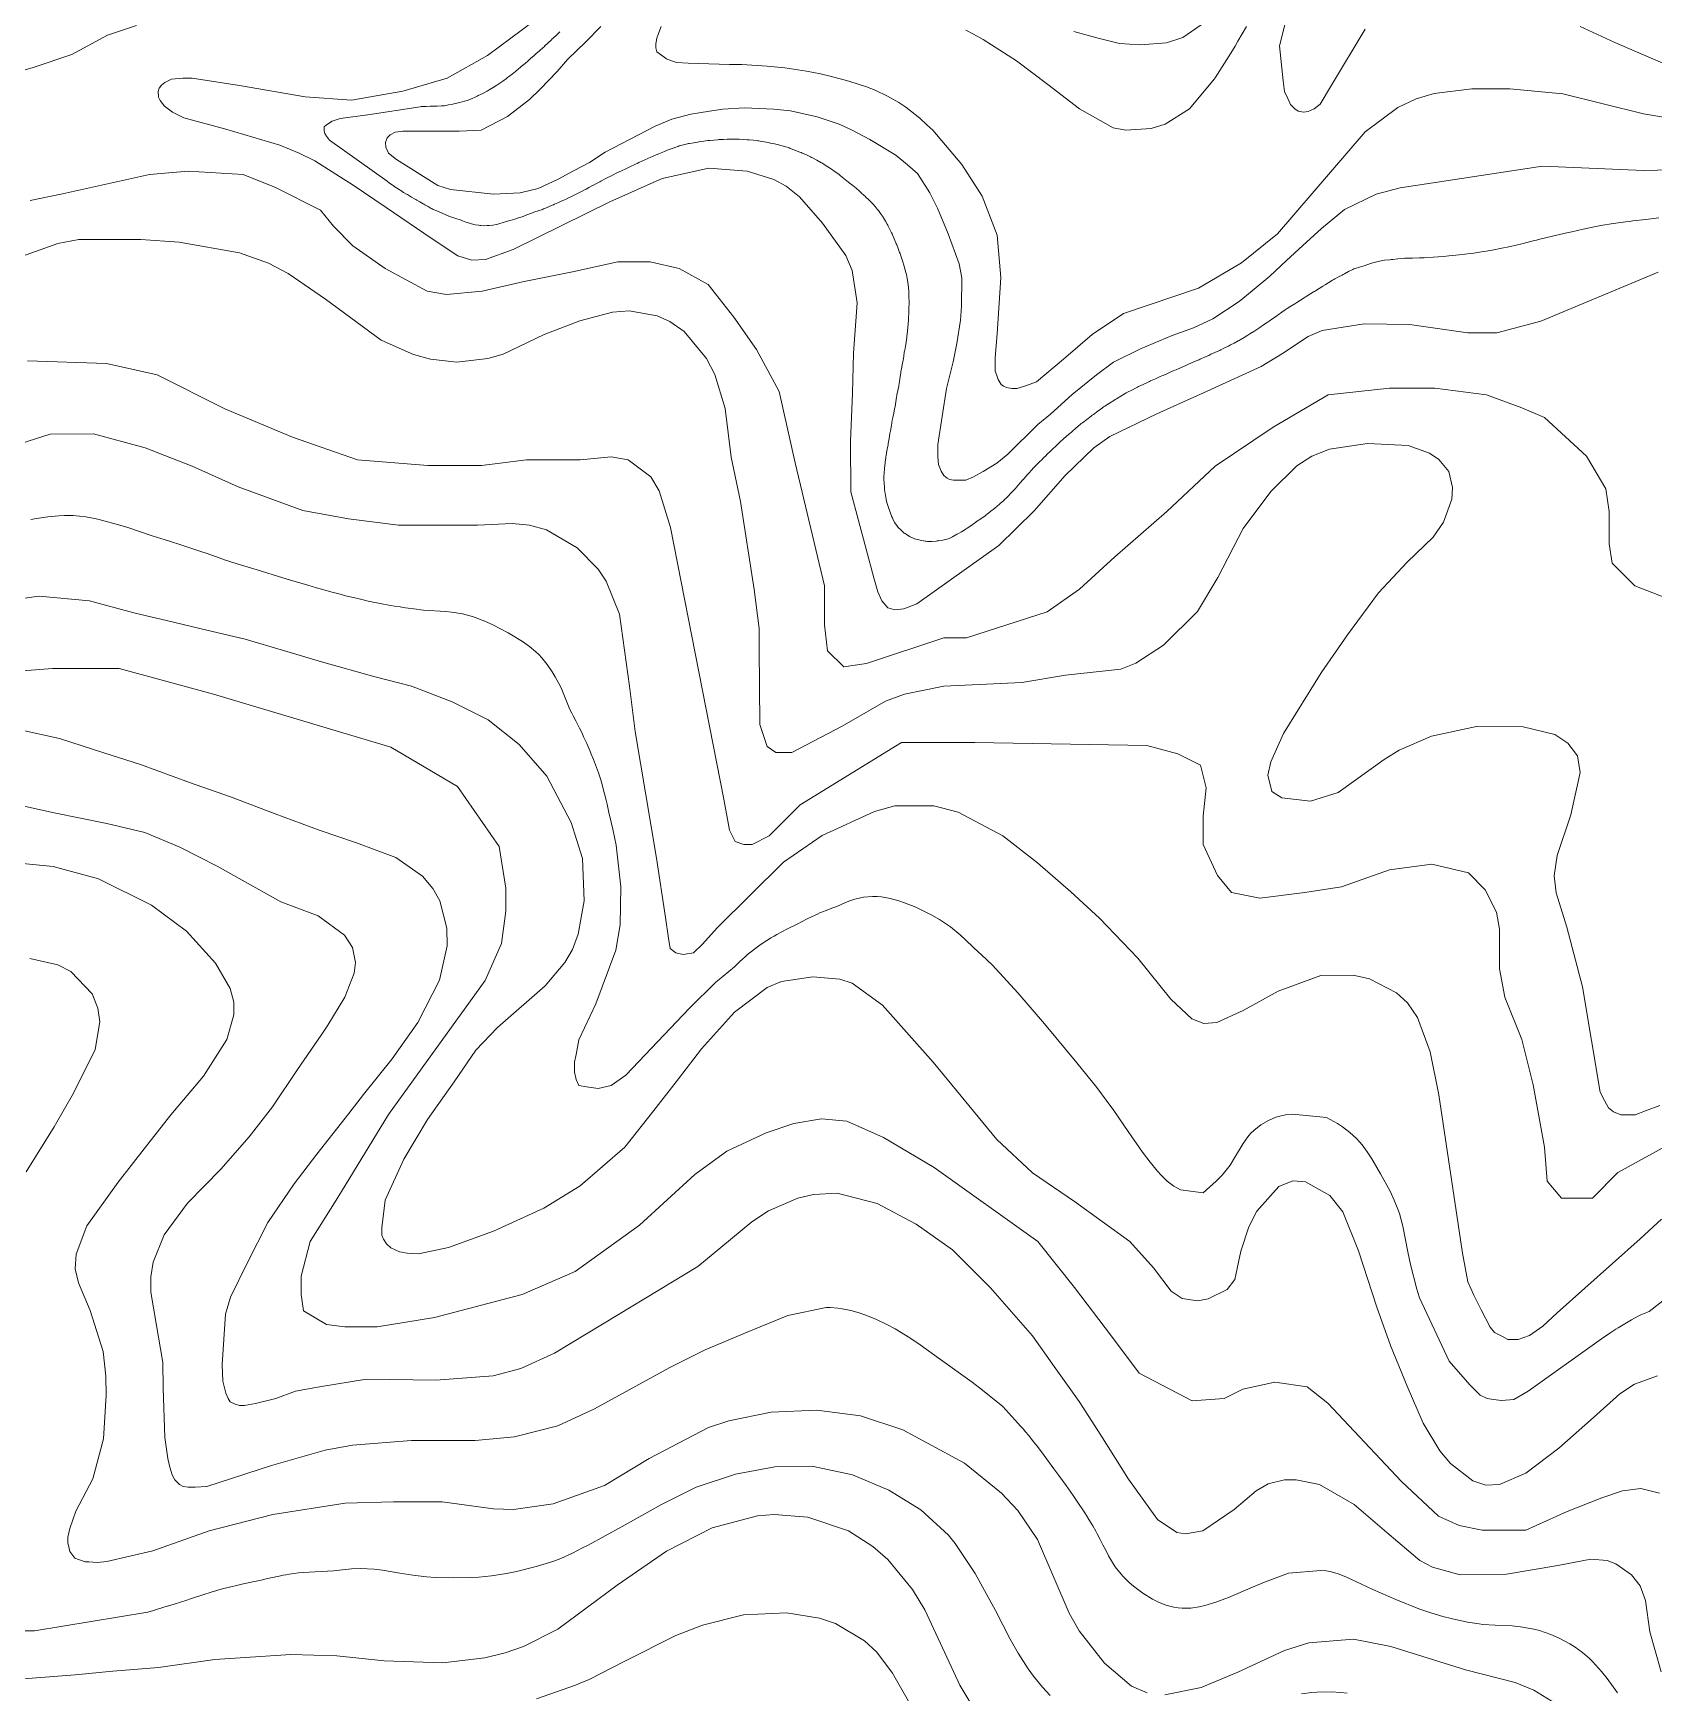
# Model space of a CAD drawing. Header units: metres. Extents: x 548946 to 557077, y 1838800 to 1845419.
# Drawn here: x 554968 to 555458, y 1839314 to 1839816 of the extents above; entities that cross this region are included whole.
import ezdxf

# ---------------------------------------------------------------- set-up
doc = ezdxf.new("R2010")
doc.units = ezdxf.units.M
doc.header["$LTSCALE"] = 28
doc.layers.add('1', color=7, linetype='Continuous', lineweight=13)
doc.layers.add('2', color=7, linetype='Continuous', lineweight=13)

msp = doc.modelspace()

# ---------------------------------------------------------------- linework, layer by layer
at = {"layer": '1'}
for points in [[(555348.28, 1839827.35), (555344.49, 1839811.98), (555345.51, 1839801.43), (555345.99, 1839798.18), (555346.97, 1839796.06), (555347.78, 1839794.27), (555349.08, 1839792.96), (555350.05, 1839792.31), (555351.68, 1839791.99), (555353.14, 1839792.15), (555354.93, 1839792.96), (555356.71, 1839794.43), (555360.16, 1839800.15), (555370.35, 1839817.1)], [(555435.35, 1839817.85), (555445.85, 1839813.03), (555460.35, 1839806.79), (555476.2, 1839802.56), (555489.14, 1839801.42), (555503.21, 1839801.69), (555515.29, 1839803.77), (555520.98, 1839805.92), (555531.02, 1839813.01), (555539.35, 1839824.04)], [(554918.89, 1839778.03), (554918.89, 1839782.93), (554921.82, 1839788.8), (554928.65, 1839793.7), (554938.42, 1839797.61), (554954.03, 1839801.53), (554967.7, 1839805.45), (554979.41, 1839809.36), (554990.15, 1839815.23), (554998.94, 1839818.17)], [(555007.47, 1839800.99), (555009.47, 1839801.99), (555012.89, 1839802.28), (555015.75, 1839802.28), (555030, 1839799.99), (555049.88, 1839796.62), (555063.95, 1839795.61), (555079.46, 1839798.31), (555092.85, 1839802.21), (555105.05, 1839809.11), (555119.13, 1839819.63)], [(555241.2, 1839691.56), (555243.74, 1839708.45), (555245.84, 1839716.52), (555246.94, 1839722.05), (555248.01, 1839729.15), (555248.27, 1839733.31), (555248.46, 1839741.87), (555247.56, 1839746.19), (555244.29, 1839755.23), (555241.01, 1839762.98), (555238.79, 1839767.58), (555235.02, 1839773.43), (555232.02, 1839776.09), (555228.43, 1839778.97), (555220.64, 1839783.67), (555215.05, 1839786.61), (555211.3, 1839788.34), (555204.64, 1839790.6), (555196.61, 1839792.42), (555191.58, 1839792.86), (555182.7, 1839793.31), (555176.19, 1839792.87), (555172.13, 1839792.28), (555166.53, 1839791.38), (555160.71, 1839789.89), (555155.68, 1839787.77), (555140.6, 1839779.84), (555135.81, 1839776.75), (555130.97, 1839774.22), (555126.4, 1839771.72), (555120.3, 1839768.92), (555114.89, 1839767.61), (555106.82, 1839767.15), (555093.85, 1839768.57), (555090, 1839769.85), (555077.54, 1839777.66), (555075.13, 1839779.6), (555074.32, 1839781.37), (555074.16, 1839782.82), (555074.64, 1839784.27), (555075.61, 1839785.08), (555077.06, 1839785.89), (555079.47, 1839786.21), (555083.97, 1839786.21), (555088.64, 1839786.21), (555096.46, 1839786.23), (555103.12, 1839786.54), (555111.06, 1839790.69), (555117.76, 1839795.84), (555120.98, 1839798.9), (555126.09, 1839804.3), (555129.25, 1839807.93), (555134.79, 1839813.24), (555139.26, 1839817.86)], [(555157.49, 1839817.9), (555156.69, 1839815.8), (555156.2, 1839814.36), (555155.88, 1839812.58), (555155.88, 1839811.46), (555156.2, 1839810.17), (555159.09, 1839808.08), (555160.38, 1839807.59), (555162.14, 1839806.95), (555165.68, 1839806.79), (555178.13, 1839806.42), (555181.89, 1839806.37), (555189.55, 1839805.92), (555194.86, 1839805.37), (555197.49, 1839805.02), (555201.42, 1839804.39), (555205.72, 1839803.54), (555208.57, 1839802.89), (555214.23, 1839801.36), (555219.57, 1839799.6), (555222.18, 1839798.58), (555225.98, 1839796.82), (555229.36, 1839794.89), (555231.53, 1839793.44), (555232.94, 1839792.42), (555235.69, 1839790.21), (555237.88, 1839788.2), (555239.6, 1839786.5), (555248.43, 1839776.18), (555254.54, 1839766.55), (555259.06, 1839754.82), (555260.16, 1839742.03), (555259.09, 1839725), (555258.5, 1839717.79), (555258.5, 1839713.75), (555259, 1839712.36), (555259.38, 1839711.22), (555260.26, 1839709.71), (555261.02, 1839709.2), (555261.9, 1839708.82), (555263.54, 1839708.44), (555265.17, 1839708.44), (555267.95, 1839709.33), (555270.97, 1839710.46), (555279.11, 1839717.29), (555287.85, 1839724.79), (555297.25, 1839731.1), (555320.01, 1839738.84), (555332.98, 1839746.4), (555343.83, 1839755.17), (555370.37, 1839786.02), (555380.23, 1839793.39), (555385.75, 1839796), (555391.23, 1839797.62), (555402.64, 1839799.02), (555414.1, 1839799.02), (555430.08, 1839797.51), (555454.53, 1839791.48), (555466.44, 1839789.47)], [(555282.27, 1839816.38), (555289.18, 1839814.43), (555296.06, 1839812.77), (555302.37, 1839812.32), (555310.28, 1839812.91), (555315.22, 1839814.59), (555320.79, 1839818.34)], [(555334.43, 1839817.86), (555333.17, 1839815.63), (555331.9, 1839813.42), (555331.03, 1839811.95), (555329.28, 1839809.03), (555325.04, 1839802.39), (555324.74, 1839801.94), (555317.21, 1839792.95)], [(555317.21, 1839792.95), (555309.84, 1839788.36), (555305.67, 1839787.01), (555297.95, 1839786.49), (555294.19, 1839787.23), (555283.94, 1839792.99), (555274.46, 1839800.36), (555264.94, 1839807.47), (555254.85, 1839813.93), (555251.97, 1839815.52), (555249.59, 1839816.73)], [(555458.92, 1839743.65), (555423.47, 1839728.78), (555410.19, 1839725.27), (555401.43, 1839725.34), (555383.74, 1839727.86), (555370.04, 1839728.06), (555357.31, 1839725.95), (555353.13, 1839724.22), (555345.4, 1839719.08), (555338.86, 1839715.08), (555321.5, 1839707.19), (555307.39, 1839700.79), (555293.19, 1839693.96), (555288.34, 1839690.51), (555279.67, 1839682.22), (555270.31, 1839671.5), (555259.64, 1839661.07), (555234.86, 1839643.39), (555230.92, 1839641.87), (555228.19, 1839641.56), (555226.06, 1839642.17), (555224.24, 1839644.3), (555223.03, 1839647.04), (555221.82, 1839651.3), (555214.85, 1839677.22), (555214.74, 1839692.44), (555215.41, 1839707.04), (555215.64, 1839719.17), (555216.81, 1839734.4), (555215.25, 1839744.16), (555213.39, 1839748.69), (555206.33, 1839758.45), (555199.31, 1839766.38), (555195.27, 1839769.63), (555191.61, 1839771.63), (555183.52, 1839774.17), (555171.89, 1839775.03), (555157.85, 1839771.91), (555141.96, 1839764.89), (555112.8, 1839750.47), (555104.41, 1839747.47), (555100.29, 1839747.27), (555096.04, 1839748.59), (555088.02, 1839753.89), (555074.36, 1839763.15), (555064.36, 1839769.88), (555052.87, 1839777.3), (555048.05, 1839779.62), (555042.24, 1839781.97), (555025.89, 1839786.86), (555013.18, 1839790.25), (555009.75, 1839791.97), (555007.33, 1839793.83), (555006.04, 1839795.55), (555005.61, 1839796.55), (555005.47, 1839798.27), (555005.75, 1839799.27), (555006.47, 1839800.13), (555007.47, 1839800.99)], [(555464.58, 1839643.92), (555451.89, 1839648.82), (555445.05, 1839655.67), (555444.08, 1839661.54), (555444.08, 1839671.33), (555443.1, 1839678.19), (555437.24, 1839687.98), (555424.55, 1839699.72), (555417.72, 1839702.66), (555406.98, 1839706.58), (555391.36, 1839708.53), (555377.7, 1839708.53), (555359.15, 1839706.58), (555342.55, 1839696.79), (555324.98, 1839685.04), (555310.34, 1839671.33), (555294.72, 1839657.63), (555283.98, 1839647.84), (555274.22, 1839640.99), (555249.82, 1839633.16), (555242.98, 1839633.16), (555219.56, 1839625.32), (555212.72, 1839624.35), (555207.84, 1839629.24), (555206.87, 1839637.07), (555206.87, 1839648.82), (555198.08, 1839686.02), (555193.2, 1839707.55), (555186.36, 1839720.28), (555179.53, 1839730.07), (555171.72, 1839739.86), (555162.94, 1839744.75), (555154.15, 1839746.71), (555144.39, 1839746.71), (555130.72, 1839743.77), (555116.08, 1839740.84), (555103.39, 1839737.9), (555092.65, 1839736.92), (555086.79, 1839737.9), (555074.1, 1839744.75), (555064.34, 1839751.6), (555058.49, 1839757.48), (555054.58, 1839762.37), (555040.91, 1839769.22), (555031.15, 1839773.14), (555014.56, 1839774.12), (555002.84, 1839773.14), (554976.49, 1839767.27), (554966.72, 1839765.31)], [(555487.54, 1839775.11), (555454.59, 1839774.31), (555423.96, 1839775.7), (555380.9, 1839769.13), (555373.71, 1839767.2), (555364.1, 1839762.58), (555357.19, 1839756.84), (555351.49, 1839751.65), (555346.58, 1839747.12), (555341.54, 1839742.44), (555336.19, 1839738), (555332.28, 1839734.72), (555324.3, 1839729.57), (555318.48, 1839726.8), (555312.04, 1839724.52), (555302.38, 1839720.47), (555294.27, 1839716.44), (555289.14, 1839712.6), (555281.82, 1839706.67), (555275.22, 1839700.67), (555271.43, 1839697.55), (555262.29, 1839688.62), (555258.97, 1839685.88), (555254.87, 1839683.34), (555251.94, 1839681.77), (555249.6, 1839680.79), (555247.25, 1839680.79), (555245.89, 1839680.79), (555244.72, 1839680.99), (555243.94, 1839681.38), (555242.96, 1839682.16), (555242.18, 1839683.53), (555241.4, 1839685.49), (555241.2, 1839687.84), (555241.2, 1839691.56)], [(555431.35, 1839545.67), (555428.08, 1839556.05), (555427.51, 1839561.24), (555428.44, 1839567.38), (555432.56, 1839579.63), (555435.39, 1839592.4), (555434.56, 1839597.41), (555431.58, 1839601.32), (555427.69, 1839603.86), (555418.16, 1839606.21), (555403.99, 1839606.35), (555390.44, 1839603.44), (555380.64, 1839599.16), (555376.08, 1839596.33), (555362.15, 1839586.39), (555353.79, 1839583.8), (555345.14, 1839584.73), (555342.15, 1839586.71), (555340.93, 1839591.57), (555341.81, 1839595.65), (555345.64, 1839604.21), (555357.06, 1839622.54), (555364.99, 1839634.03), (555374.35, 1839646.67), (555383.09, 1839655.98), (555390.89, 1839663.54), (555394.07, 1839668.09), (555396.52, 1839674.98), (555396.79, 1839678.54), (555395.63, 1839683.41), (555392.59, 1839687.04), (555389.79, 1839688.89), (555383.3, 1839691.25), (555371.06, 1839691.88), (555359.55, 1839690.1), (555354.22, 1839688.04), (555349.68, 1839685.09), (555341.81, 1839677.33), (555333.42, 1839666.21), (555325.85, 1839651.37), (555319.63, 1839641.06), (555309.43, 1839630.87), (555301.06, 1839625.42), (555296.5, 1839623.64), (555279.72, 1839621.84), (555266.6, 1839619.59), (555242.99, 1839618.47), (555231.04, 1839616.13), (555225.38, 1839613.97), (555212.26, 1839606.47), (555197.07, 1839598.47), (555193.96, 1839598.47), (555192.19, 1839598.47), (555190.85, 1839599.36), (555189.52, 1839600.25), (555187.3, 1839606.93), (555187.1, 1839629.98), (555187.12, 1839635.94), (555185.66, 1839647.72), (555181.55, 1839674.36), (555178.65, 1839687.71), (555176.89, 1839702.47), (555173.75, 1839712.72), (555171.24, 1839717.51), (555164.48, 1839725.67), (555160.18, 1839728.69), (555156.28, 1839730.43), (555147.87, 1839731.89), (555142.82, 1839731.51), (555132.95, 1839728.96), (555122.16, 1839724.78), (555109.71, 1839718.86), (555105.17, 1839717.49), (555095.73, 1839716.46), (555087.78, 1839717.34), (555082.61, 1839718.72), (555072.87, 1839723.09), (555056, 1839735.47), (555044.78, 1839743.22), (555038.77, 1839746.35), (555030.09, 1839749.5), (555011.78, 1839752.72), (555000.17, 1839753.47), (554981.43, 1839753.47), (554975.14, 1839752.33), (554963, 1839747.99)], [(555429.67, 1839463.83), (555425.41, 1839468.96), (555424.56, 1839479.22), (555421.15, 1839498.02), (555417.74, 1839511.7), (555412.62, 1839524.52), (555410.92, 1839533.07), (555410.92, 1839545.04), (555410.07, 1839550.17), (555406.66, 1839557), (555401.54, 1839562.13), (555390.46, 1839564.7), (555377.68, 1839562.99), (555363.18, 1839557.86), (555352.1, 1839556.15), (555338.47, 1839554.44), (555329.94, 1839556.15), (555325.68, 1839561.28), (555321.42, 1839570.68), (555321.42, 1839579.23), (555322.27, 1839587.78), (555320.57, 1839594.61), (555313.75, 1839598.03), (555304.37, 1839600.6), (555252.37, 1839601.45), (555230.21, 1839601.46), (555199.53, 1839582.65), (555193.56, 1839576.67), (555190.15, 1839573.25), (555185.04, 1839570.68), (555182.48, 1839570.68), (555179.92, 1839571.54), (555178.22, 1839574.96), (555176.51, 1839584.36), (555160.32, 1839666.42), (555156.91, 1839677.53), (555154.35, 1839681.81), (555147.53, 1839686.93), (555142.42, 1839687.79), (555133.04, 1839686.93), (555116.85, 1839686.93), (555103.21, 1839685.23), (555087.01, 1839685.23), (555065.7, 1839686.93), (555046.1, 1839693.77), (555025.64, 1839702.32), (555005.18, 1839712.58), (554989.84, 1839716), (554965.97, 1839716.85)], [(554966.98, 1839668.86), (554968.67, 1839669.2), (554972.07, 1839669.72), (554975.47, 1839670.03), (554977.18, 1839670.09), (554979.75, 1839670.07), (554983.56, 1839669.73), (554987.27, 1839668.99), (554994.58, 1839666.97), (554994.83, 1839666.9), (554995.95, 1839666.53), (555003.67, 1839663.99), (555007.53, 1839662.75), (555009.14, 1839662.24), (555012.36, 1839661.23), (555014.77, 1839660.46), (555017.17, 1839659.66), (555018.37, 1839659.25), (555019.96, 1839658.69), (555023.13, 1839657.55), (555025.52, 1839656.71), (555027.12, 1839656.19), (555027.93, 1839655.93), (555029.14, 1839655.58), (555029.39, 1839655.51), (555034.34, 1839654), (555038.04, 1839652.83), (555040.52, 1839652.07), (555045.47, 1839650.56), (555050.68, 1839649), (555053.29, 1839648.24), (555055.9, 1839647.5), (555057.21, 1839647.14), (555060.46, 1839646.28), (555062.08, 1839645.86), (555064.53, 1839645.26), (555066.98, 1839644.68), (555068.2, 1839644.4), (555068.96, 1839644.23), (555073.6, 1839643.31), (555076.92, 1839642.72), (555078.58, 1839642.44), (555080.24, 1839642.18), (555081.08, 1839642.06), (555082.75, 1839641.84), (555083.58, 1839641.74), (555084.84, 1839641.61), (555085.68, 1839641.53), (555087.37, 1839641.41), (555090.73, 1839641.18), (555092.42, 1839641.05), (555094.09, 1839640.88), (555094.93, 1839640.78), (555096.18, 1839640.6), (555097.01, 1839640.46), (555100.5, 1839639.56), (555104.2, 1839638.12), (555106.59, 1839637.03), (555111.27, 1839634.61), (555115.62, 1839632), (555117.68, 1839630.53), (555119.61, 1839628.92), (555120.51, 1839628.05), (555121.41, 1839627.09), (555123.07, 1839625.03), (555124.56, 1839622.83), (555125.48, 1839621.31), (555127.18, 1839618.2), (555127.54, 1839617.49), (555129.95, 1839611.46), (555130.55, 1839610.33), (555130.95, 1839609.58), (555131.73, 1839608.07), (555132.85, 1839605.79), (555133.59, 1839604.26), (555134.06, 1839603.23), (555135, 1839601.17), (555135.94, 1839599.04), (555136.39, 1839597.97), (555137.06, 1839596.36), (555137.69, 1839594.74), (555138, 1839593.92), (555138.59, 1839592.28), (555138.86, 1839591.46), (555139.26, 1839590.21), (555139.67, 1839588.81), (555139.93, 1839587.88), (555140.42, 1839585.99), (555140.87, 1839584.1), (555141.17, 1839582.83), (555141.73, 1839580.29), (555142.38, 1839577.44), (555142.88, 1839575.3), (555143.94, 1839570.44), (555145.34, 1839557.91), (555145.14, 1839546.41), (555143.84, 1839538.78), (555137.78, 1839522.54), (555132.68, 1839511.63), (555131.79, 1839507.17)], [(554955.49, 1839643.79), (554969.5, 1839645.71), (554984.72, 1839644.3), (554998.13, 1839640.63), (555001.97, 1839639.74), (555007.93, 1839638.34), (555020.13, 1839635.47), (555031.75, 1839632.73), (555043.36, 1839629.33), (555054.88, 1839625.82), (555070.61, 1839621.47), (555082.07, 1839618.52), (555094.29, 1839613.79), (555105.27, 1839608.35), (555114.61, 1839600.87), (555122.96, 1839591.31), (555130.3, 1839577.33), (555133.75, 1839566.48), (555134.23, 1839553.62), (555132.46, 1839543.57), (555130.7, 1839538.92)], [(554955.4, 1839622.41), (554973.5, 1839623.81), (554993.68, 1839623.81), (555022.21, 1839616.13), (555075.81, 1839600.08), (555095.99, 1839588.22), (555108.52, 1839570.07), (555110.6, 1839557.51), (555110.6, 1839550.53), (555109.21, 1839540.75), (555104.34, 1839529.59), (555075.11, 1839489.11), (555059.8, 1839463.98), (555051.45, 1839450.72), (555048.67, 1839440.25), (555048.67, 1839434.67), (555049.36, 1839429.78)], [(554962.81, 1839605.55), (554975.66, 1839602.66), (554989.05, 1839598.33), (555000.1, 1839594.87), (555014.93, 1839589.39), (555027.29, 1839585.04), (555040.86, 1839579.89), (555054.42, 1839574.93), (555065.4, 1839571.18), (555077.31, 1839566.69), (555085.38, 1839561.07), (555088.54, 1839557.35), (555090.61, 1839553.63), (555092.76, 1839545.37), (555092.81, 1839540.05), (555090.47, 1839529.68), (555083.92, 1839516.89), (555076.15, 1839505.93), (555067.51, 1839495.15), (555063.08, 1839489.42), (555053.4, 1839477.13), (555046.53, 1839468.14), (555038.65, 1839456.42), (555032.49, 1839444.32), (555027.37, 1839433.87), (555025.77, 1839428.73), (555024.81, 1839413.5), (555024.99, 1839408.45), (555025.92, 1839404.89), (555026.67, 1839403.21), (555027.23, 1839402.28), (555028.72, 1839401.53), (555030.03, 1839401.15), (555031.52, 1839401.15), (555034.88, 1839401.72), (555041.03, 1839403.21), (555047, 1839405.46), (555054.26, 1839406.8), (555068.4, 1839409.09), (555089.41, 1839408.78), (555106.77, 1839410.14), (555115.09, 1839412.34), (555125.27, 1839416.9), (555144.64, 1839428.66), (555168.59, 1839443.13), (555175.57, 1839448.89), (555184.9, 1839456.62), (555189.98, 1839459.96), (555198.85, 1839463.8), (555203.56, 1839464.89), (555210.71, 1839465.26), (555222.86, 1839462.2), (555234.66, 1839455.93), (555245.56, 1839448.16), (555257.09, 1839436.7), (555269.8, 1839422.17), (555276.35, 1839412.88), (555283.87, 1839402.29), (555290.42, 1839392.16), (555298.81, 1839378.86), (555307.55, 1839366.63), (555313.4, 1839362.78), (555316.07, 1839362.33), (555321.26, 1839363.22), (555330.7, 1839369.65), (555337.36, 1839375.38), (555340.98, 1839377.42), (555345.97, 1839378.62)], [(554960.41, 1839565.3), (554973.74, 1839564.06), (554987.44, 1839560.33), (555003.48, 1839552.36), (555013.99, 1839544.44), (555022.81, 1839534.84), (555027.26, 1839527.18), (555028.32, 1839523), (555028.31, 1839519.21), (555026.2, 1839511.73), (555019.18, 1839500.66), (555009.33, 1839489), (555001.21, 1839478.66), (554993.33, 1839468.62), (554983.93, 1839455.42), (554980.66, 1839446.81), (554980.4, 1839442.4), (554981.34, 1839438.17), (554984.87, 1839429.88), (554988.86, 1839417.41), (554989.68, 1839410.02), (554989.75, 1839404.22), (554988.96, 1839391.03), (554985.7, 1839378.98), (554980.61, 1839369.18), (554978.74, 1839363.94), (554978.18, 1839361.32), (554978.18, 1839359.64), (554978.56, 1839357.96), (554978.74, 1839357.02), (554980.24, 1839354.96), (554983.41, 1839353.84), (554984.53, 1839353.84), (554987.14, 1839353.66), (554989.93, 1839354.03), (555003.82, 1839357.21), (555020.84, 1839363.29), (555040.15, 1839368.23), (555061.96, 1839371.62), (555076.62, 1839372), (555091.29, 1839372), (555106.83, 1839369.87), (555112.86, 1839369.74), (555124.88, 1839371.37), (555140.35, 1839376.91), (555153.89, 1839385.11), (555171.88, 1839394.51), (555178.02, 1839396.54), (555190.75, 1839399.07), (555204.6, 1839399.73), (555217.83, 1839398.03), (555230.63, 1839393.81), (555249.2, 1839383.72), (555260.41, 1839374.65), (555265.3, 1839369.4), (555271.33, 1839360.62), (555280.86, 1839338.4), (555283.87, 1839333.07), (555291.54, 1839323.24), (555299.75, 1839316.29), (555304.46, 1839314.25)], [(555131.79, 1839507.17), (555131.35, 1839504.95), (555131.35, 1839501.83), (555131.79, 1839499.6), (555132.68, 1839497.82), (555134.9, 1839497.38), (555138.45, 1839496.93), (555142.45, 1839497.82), (555146.89, 1839500.94), (555166.07, 1839521.25), (555174.02, 1839529.05), (555174.52, 1839529.47), (555179.7, 1839533.72), (555180.78, 1839534.78), (555181.32, 1839535.3), (555182.15, 1839536.06), (555182.98, 1839536.81), (555183.41, 1839537.17), (555184.26, 1839537.89), (555184.7, 1839538.25), (555185.35, 1839538.77), (555186.24, 1839539.45), (555186.68, 1839539.78), (555187.36, 1839540.26), (555188.4, 1839540.97), (555189.49, 1839541.67), (555190.23, 1839542.12), (555190.72, 1839542.42), (555191.72, 1839542.99), (555192.48, 1839543.42), (555194.01, 1839544.24), (555195.55, 1839545.05), (555198.66, 1839546.63), (555201.7, 1839548.17), (555203.22, 1839548.93), (555204.76, 1839549.65), (555205.53, 1839549.99), (555206.57, 1839550.44), (555207.09, 1839550.65), (555207.88, 1839550.96), (555209.07, 1839551.38), (555210.05, 1839551.7), (555210.64, 1839551.93), (555213.04, 1839553.05), (555214.24, 1839553.52), (555216.04, 1839554.11), (555218.73, 1839554.72), (555221.43, 1839554.97), (555222.78, 1839554.95), (555224.09, 1839554.85), (555226.72, 1839554.39), (555229.33, 1839553.67), (555231.06, 1839553.07), (555234.46, 1839551.69), (555239.36, 1839549.35), (555241.7, 1839548.02), (555245.02, 1839545.78), (555247.96, 1839543.34), (555253.54, 1839538.06), (555254.33, 1839537.32), (555257.68, 1839534.23), (555265.31, 1839525.84), (555273.38, 1839516.46), (555283.15, 1839504.72), (555289.19, 1839497.26), (555292.09, 1839493.44), (555294.35, 1839490.29), (555298.72, 1839483.92), (555303.07, 1839477.69), (555305.37, 1839474.62), (555307.53, 1839471.97), (555308.68, 1839470.72), (555310.52, 1839468.97), (555312.52, 1839467.44), (555313.59, 1839466.79), (555314.5, 1839466.31), (555321.37, 1839465.36), (555325.29, 1839468.89), (555327.1, 1839470.76), (555328.77, 1839472.75), (555329.53, 1839473.8), (555330.88, 1839475.93), (555333.45, 1839480.29), (555334.9, 1839482.34), (555335.72, 1839483.3), (555336.67, 1839484.25), (555338.78, 1839485.93), (555341.14, 1839487.3), (555343.37, 1839488.22), (555344.52, 1839488.57), (555346.26, 1839488.96), (555348.43, 1839489.2), (555358.69, 1839488.21), (555361.98, 1839486.36), (555363.52, 1839485.33), (555365.69, 1839483.67), (555367.68, 1839481.83), (555368.61, 1839480.84), (555369.43, 1839479.87), (555370.97, 1839477.82), (555372.39, 1839475.65)], [(555459.43, 1839491.75), (555455.08, 1839490.19), (555451.98, 1839488.95), (555448.87, 1839488.95), (555447.63, 1839488.95), (555445.45, 1839489.88), (555443.9, 1839491.13), (555442.66, 1839493.31), (555441.42, 1839495.8), (555436.03, 1839527.65), (555431.35, 1839545.67)], [(555130.7, 1839538.92), (555128.44, 1839534.98), (555122.45, 1839527.99), (555108.02, 1839515.39), (555101.5, 1839508.53), (555094.98, 1839498.92), (555086.87, 1839487.55), (555079.77, 1839475.54), (555074.09, 1839463.2), (555073.05, 1839454.85), (555073.05, 1839452.58), (555073.57, 1839451.36), (555074.44, 1839449.97), (555075.82, 1839448.75), (555078.43, 1839447.53), (555080.69, 1839447.19), (555084.16, 1839447.01), (555093.28, 1839448.86), (555106.87, 1839453.82), (555122.01, 1839460.73), (555133.05, 1839467.56), (555146.56, 1839479.15), (555155.34, 1839490.32), (555162.81, 1839499.85), (555169.76, 1839508.94), (555179.67, 1839520.04), (555189.52, 1839527.49), (555193.91, 1839529.24), (555203.39, 1839530.7), (555211.51, 1839529.99), (555215.3, 1839528.74), (555224.46, 1839522.07), (555239.78, 1839504.92), (555258.95, 1839481.5), (555269.81, 1839471.39), (555282.47, 1839462.74), (555299.25, 1839450.64), (555306.37, 1839442.76), (555311.71, 1839435.71), (555315.07, 1839433.43), (555319.67, 1839432.78), (555322.93, 1839433.32), (555328.61, 1839436.23), (555330.99, 1839439.19), (555332.77, 1839447.73), (555335.14, 1839455.1), (555337.61, 1839459.86), (555344.25, 1839467.27), (555348.48, 1839469.02), (555352.36, 1839468.75), (555359.63, 1839464.63), (555363.62, 1839459.66), (555368.31, 1839447.9), (555373.84, 1839430.82), (555378.02, 1839419.21), (555383.02, 1839406.94), (555387.9, 1839395.78), (555392.93, 1839387.43), (555396.16, 1839383.59), (555402.93, 1839378.31), (555406.8, 1839377.09), (555410.91, 1839377.28), (555418.94, 1839380.68), (555428.87, 1839388.23), (555439.36, 1839397.52), (555447.3, 1839404.67), (555451.81, 1839407.6), (555458.71, 1839410.09)], [(554965.52, 1839471.77), (554973.97, 1839485.32), (554979.82, 1839495.47), (554986.4, 1839508.74), (554987.78, 1839517.04), (554987.24, 1839521.18), (554985.47, 1839525.51), (554979.03, 1839532.33), (554975.16, 1839534.28), (554966.69, 1839536.25)], [(555484.22, 1839492.04), (555446.72, 1839471.52), (555439.05, 1839463.83), (555433.08, 1839463.83), (555429.67, 1839463.83)], [(555049.36, 1839429.78), (555056.32, 1839425.59), (555061.89, 1839424.9), (555071.63, 1839424.9), (555089.03, 1839427.69), (555115.48, 1839434.67), (555131.49, 1839441.65), (555150.97, 1839455.61), (555167.68, 1839470.96), (555177.42, 1839477.94), (555189.25, 1839483.52), (555197.61, 1839486.32), (555205.96, 1839487.71), (555213.61, 1839487.01), (555224.75, 1839482.13), (555240.06, 1839473.05), (555271.38, 1839450.72), (555282.51, 1839436.76), (555293.65, 1839422.1), (555302, 1839410.94), (555318.01, 1839402.56), (555327.75, 1839403.26), (555333.32, 1839406.05), (555343.06, 1839408.15), (555352.81, 1839406.75), (555359.07, 1839401.87), (555381.34, 1839378.14), (555392.48, 1839367.67), (555398.74, 1839364.88), (555405.7, 1839363.48), (555418.92, 1839363.48), (555431.45, 1839369.06), (555441.89, 1839373.25), (555448.15, 1839375.34), (555453.72, 1839376.04), (555459.29, 1839374.65)], [(555372.39, 1839475.65), (555375.02, 1839471.14), (555377.86, 1839465.89), (555379.13, 1839463.22), (555380.24, 1839460.5), (555380.72, 1839459.11), (555381.74, 1839455.31), (555383.26, 1839447.54), (555384.08, 1839443.75), (555386.01, 1839436.26), (555386.29, 1839435.24), (555386.78, 1839433.62), (555395.76, 1839414.5), (555401.97, 1839407.34), (555405.07, 1839404.22), (555407.25, 1839403.29), (555409.11, 1839402.98), (555411.6, 1839402.67), (555415.32, 1839402.98), (555419.67, 1839405.47), (555441.06, 1839420.78), (555441.75, 1839421.27), (555442.78, 1839421.99), (555443.87, 1839422.73), (555444.6, 1839423.21), (555446.08, 1839424.16), (555446.83, 1839424.62), (555448.33, 1839425.53), (555449.85, 1839426.41), (555450.87, 1839426.99), (555452.92, 1839428.11), (555453.71, 1839428.53), (555456.17, 1839429.57), (555463.58, 1839435.32)], [(555236.02, 1839369.64), (555226.31, 1839375.55), (555215.41, 1839380.18), (555203.56, 1839382.67), (555191.85, 1839382.61), (555179.95, 1839380.42), (555168.12, 1839376.4), (555157.6, 1839371.24), (555145.74, 1839364.51), (555135.42, 1839358.93), (555133.77, 1839358.08), (555130.74, 1839356.48), (555127.17, 1839354.93), (555124.73, 1839354.03), (555119.75, 1839352.48), (555113.77, 1839350.97), (555110.75, 1839350.36), (555106.2, 1839349.66), (555102.42, 1839349.29), (555099.9, 1839349.15), (555094.84, 1839349.05), (555089.31, 1839349.19), (555086.55, 1839349.38), (555082.43, 1839349.85), (555078.52, 1839350.5), (555073.32, 1839351.38), (555070.71, 1839351.68), (555066.64, 1839351.84), (555063.91, 1839351.75), (555058.43, 1839351.21), (555049.34, 1839350.67), (555047.85, 1839350.53), (555046.59, 1839350.37), (555045.75, 1839350.25), (555045.2, 1839350.16), (555044.09, 1839349.97), (555043.25, 1839349.81), (555041.6, 1839349.47), (555039.94, 1839349.11), (555037.73, 1839348.61), (555036.63, 1839348.37), (555034.12, 1839347.83), (555030.77, 1839347.12), (555029.1, 1839346.76), (555027.43, 1839346.37), (555026.6, 1839346.17), (555025.36, 1839345.85), (555024.07, 1839345.49), (555023.21, 1839345.24), (555021.5, 1839344.72), (555018.94, 1839343.9), (555015.54, 1839342.78), (555013.83, 1839342.22), (555012.56, 1839341.81), (555010.02, 1839341.02), (555007.47, 1839340.24), (555004.06, 1839339.21), (555002.36, 1839338.7), (554968.09, 1839333.05), (554962.91, 1839333.05)], [(555345.97, 1839378.62), (555349.52, 1839378.68), (555356.53, 1839377.26), (555367.02, 1839371.21), (555376.93, 1839362.76), (555386.85, 1839354.31), (555390.67, 1839352.29), (555399.03, 1839349.94), (555413.04, 1839350.18), (555428.57, 1839352.73), (555438.55, 1839354.66), (555443.46, 1839354.27), (555446.13, 1839353.31), (555450.88, 1839349.99), (555453.48, 1839346.58), (555455.09, 1839342.22), (555456.41, 1839332.77), (555459.8, 1839320.61)], [(555254.2, 1839306.03), (555247.82, 1839316.58), (555243.29, 1839326.38), (555237.2, 1839339.35), (555233.53, 1839345.5), (555226, 1839354.6), (555221.55, 1839358.51), (555214.12, 1839363.25), (555201.85, 1839367.35), (555191.72, 1839368.16), (555186.65, 1839367.78), (555172.96, 1839364.14), (555159.11, 1839357.14), (555144.22, 1839346.85), (555126.31, 1839333.58), (555115.88, 1839328.29), (555110.37, 1839326.35), (555104.17, 1839324.82), (555091.49, 1839323.37), (555073.75, 1839323.97), (555059.47, 1839325.48), (555045.56, 1839325.86), (555022.63, 1839324.35), (555005.55, 1839321.93), (554991.73, 1839320.88), (554980.34, 1839319.72), (554958.26, 1839318.04)], [(555275.11, 1839313.47), (555272.76, 1839316), (555270.1, 1839319.29), (555268.45, 1839321.57), (555265.43, 1839326.31), (555263.05, 1839330.54), (555258.56, 1839339.15), (555252.45, 1839350.39), (555246.43, 1839359.46), (555244.42, 1839361.93), (555236.02, 1839369.64)], [(555119.88, 1839312.43), (555131.58, 1839316.6), (555133.06, 1839317.21), (555135.76, 1839318.31), (555146.52, 1839323.86), (555161.99, 1839331.59), (555170.02, 1839334.71), (555182.46, 1839337.82), (555195.37, 1839338.46), (555205.4, 1839336.88), (555210.22, 1839335.24), (555219.04, 1839330.04), (555222.76, 1839326.58), (555227.41, 1839320.26), (555232.65, 1839311.05)], [(555309.77, 1839313.67), (555320.76, 1839315.93), (555331.83, 1839320.58), (555345.99, 1839327.08), (555353.35, 1839329.42), (555366.83, 1839330.54), (555378.07, 1839328.29), (555400.64, 1839321.24), (555415.69, 1839317.45), (555421.33, 1839315.11), (555431.82, 1839308.67)], [(555364.89, 1839314.16), (555362.96, 1839314.38), (555360.06, 1839314.57), (555355.72, 1839314.52), (555354.18, 1839314.4), (555351.11, 1839313.99)]]:
    msp.add_lwpolyline(points, dxfattribs=at)
at = {"layer": '2'}
for points in [[(555088.41, 1839793.83), (555089.77, 1839793.83), (555091.15, 1839793.87), (555091.52, 1839793.9), (555091.89, 1839793.94), (555093.2, 1839794.15), (555094.51, 1839794.43), (555094.88, 1839794.51), (555095.26, 1839794.59), (555096.67, 1839794.89), (555098.09, 1839795.26), (555098.47, 1839795.38), (555098.85, 1839795.51), (555100.18, 1839796.04), (555101.5, 1839796.63), (555101.86, 1839796.8), (555102.23, 1839796.98), (555103.58, 1839797.63), (555104.88, 1839798.31), (555105.23, 1839798.5), (555105.56, 1839798.69), (555106.72, 1839799.39), (555107.84, 1839800.12), (555108.16, 1839800.33), (555108.48, 1839800.55), (555109.65, 1839801.36), (555110.8, 1839802.19), (555111.11, 1839802.42), (555111.4, 1839802.64), (555112.43, 1839803.46), (555113.46, 1839804.3), (555113.76, 1839804.55), (555114.07, 1839804.8), (555115.23, 1839805.74), (555116.4, 1839806.71), (555116.71, 1839806.97), (555117.02, 1839807.23), (555118.06, 1839808.16), (555119.08, 1839809.08), (555119.37, 1839809.34), (555119.67, 1839809.6), (555120.75, 1839810.56), (555121.83, 1839811.51), (555122.12, 1839811.77), (555122.4, 1839812.03), (555123.38, 1839812.94), (555124.34, 1839813.85), (555124.61, 1839814.11), (555124.88, 1839814.36), (555125.88, 1839815.29), (555126.88, 1839816.21)], [(555134.33, 1839768.49), (555133.47, 1839768.05), (555132.6, 1839767.62), (555131.19, 1839766.91), (555130.25, 1839766.44), (555129.99, 1839766.31), (555129.73, 1839766.18), (555128.79, 1839765.73), (555127.84, 1839765.29), (555127.57, 1839765.16), (555127.29, 1839765.04), (555126.28, 1839764.59), (555125.23, 1839764.13), (555124.93, 1839764), (555124.62, 1839763.86), (555123.49, 1839763.36), (555122.31, 1839762.87), (555121.97, 1839762.74), (555121.63, 1839762.61), (555120.37, 1839762.16), (555119.05, 1839761.71), (555118.67, 1839761.57), (555118.3, 1839761.43), (555116.89, 1839760.91), (555115.46, 1839760.38), (555115.07, 1839760.25), (555114.67, 1839760.12), (555113.25, 1839759.69), (555111.85, 1839759.28), (555111.47, 1839759.16), (555111.09, 1839759.05), (555109.76, 1839758.63), (555108.48, 1839758.25), (555108.13, 1839758.16), (555107.79, 1839758.08), (555106.61, 1839757.86), (555105.5, 1839757.72), (555105.21, 1839757.7), (555104.93, 1839757.68), (555103.96, 1839757.66), (555102.99, 1839757.72), (555102.71, 1839757.75), (555102.41, 1839757.78), (555101.3, 1839757.97), (555100.16, 1839758.22), (555099.86, 1839758.31), (555099.56, 1839758.4), (555098.5, 1839758.77), (555097.42, 1839759.18), (555097.09, 1839759.29), (555096.76, 1839759.41), (555095.48, 1839759.8), (555094.2, 1839760.22), (555093.86, 1839760.34), (555093.53, 1839760.47), (555092.43, 1839760.94), (555091.36, 1839761.42), (555091.07, 1839761.55), (555090.77, 1839761.68), (555089.68, 1839762.12), (555088.61, 1839762.58), (555088.32, 1839762.72), (555088.04, 1839762.87), (555087.04, 1839763.43), (555086.07, 1839764), (555085.81, 1839764.16), (555085.55, 1839764.31), (555084.6, 1839764.85), (555083.65, 1839765.4), (555083.38, 1839765.55), (555083.11, 1839765.71), (555082.09, 1839766.3), (555081.09, 1839766.89), (555080.82, 1839767.05), (555080.56, 1839767.21), (555079.67, 1839767.74), (555078.82, 1839768.27), (555078.58, 1839768.41), (555078.35, 1839768.56), (555077.52, 1839769.11), (555076.69, 1839769.66), (555076.46, 1839769.81), (555076.24, 1839769.97), (555075.44, 1839770.53), (555074.65, 1839771.1), (555057.28, 1839783.47), (555056.31, 1839784.76), (555055.83, 1839785.56), (555055.67, 1839786.21), (555055.67, 1839787.5), (555056.31, 1839788.14), (555058.08, 1839789.27), (555060.49, 1839790.08), (555068.86, 1839791.21), (555084.66, 1839793.64), (555084.99, 1839793.65), (555085.32, 1839793.66), (555086.5, 1839793.74), (555087.7, 1839793.81), (555088.05, 1839793.82), (555088.41, 1839793.83)], [(555213.78, 1839771.13), (555212.77, 1839771.95), (555211.77, 1839772.76), (555211.48, 1839772.99), (555211.19, 1839773.2), (555210.11, 1839773.98), (555209.03, 1839774.72), (555208.73, 1839774.92), (555208.44, 1839775.12), (555207.42, 1839775.79), (555206.37, 1839776.44), (555206.06, 1839776.62), (555205.75, 1839776.81), (555204.55, 1839777.48), (555203.32, 1839778.14), (555202.98, 1839778.32), (555202.64, 1839778.49), (555201.41, 1839779.07), (555200.16, 1839779.61), (555199.81, 1839779.76), (555199.46, 1839779.91), (555198.16, 1839780.42), (555196.87, 1839780.9), (555196.52, 1839781.03), (555196.17, 1839781.15), (555194.94, 1839781.56), (555193.72, 1839781.92), (555193.38, 1839782.02), (555193.03, 1839782.1), (555191.78, 1839782.38), (555190.53, 1839782.63), (555190.19, 1839782.7), (555189.85, 1839782.77), (555188.64, 1839783.03), (555187.42, 1839783.25), (555187.08, 1839783.3), (555186.73, 1839783.35), (555185.44, 1839783.49), (555184.16, 1839783.59), (555183.82, 1839783.61), (555183.48, 1839783.64), (555182.3, 1839783.73), (555181.14, 1839783.79), (555180.81, 1839783.81), (555180.48, 1839783.81), (555179.27, 1839783.83), (555178.08, 1839783.81), (555177.76, 1839783.8), (555177.45, 1839783.8), (555176.37, 1839783.75), (555175.3, 1839783.69), (555174.99, 1839783.67), (555174.67, 1839783.65), (555173.49, 1839783.56), (555172.28, 1839783.46), (555171.95, 1839783.42), (555171.62, 1839783.39), (555170.45, 1839783.24), (555169.27, 1839783.07), (555168.94, 1839783.02), (555168.6, 1839782.96), (555167.37, 1839782.76), (555166.13, 1839782.53), (555165.79, 1839782.46), (555165.45, 1839782.38), (555164.25, 1839782.1), (555163.01, 1839781.76), (555162.65, 1839781.64), (555162.28, 1839781.52), (555160.87, 1839781.02), (555159.38, 1839780.46), (555158.96, 1839780.3), (555158.54, 1839780.13), (555156.99, 1839779.52), (555155.35, 1839778.83), (555154.88, 1839778.63), (555154.4, 1839778.41), (555152.58, 1839777.58), (555150.74, 1839776.72), (555150.25, 1839776.49), (555149.76, 1839776.26), (555148.04, 1839775.46), (555146.39, 1839774.69), (555145.94, 1839774.47), (555145.51, 1839774.26), (555143.96, 1839773.5), (555142.53, 1839772.78), (555142.16, 1839772.59), (555141.8, 1839772.41), (555140.61, 1839771.79), (555139.53, 1839771.23), (555139.24, 1839771.09), (555138.96, 1839770.94), (555138, 1839770.44), (555137.09, 1839769.96), (555136.84, 1839769.82), (555136.59, 1839769.69), (555135.69, 1839769.21), (555134.81, 1839768.74), (555134.57, 1839768.62), (555134.33, 1839768.49)], [(555227.53, 1839699.66), (555227.81, 1839701), (555228.08, 1839702.29), (555228.15, 1839702.67), (555228.22, 1839703.05), (555228.45, 1839704.46), (555228.67, 1839705.86), (555228.74, 1839706.24), (555228.81, 1839706.6), (555229.07, 1839707.87), (555229.33, 1839709.13), (555229.4, 1839709.5), (555229.47, 1839709.87), (555229.68, 1839711.28), (555229.9, 1839712.72), (555229.96, 1839713.11), (555230.02, 1839713.5), (555230.27, 1839714.87), (555230.52, 1839716.21), (555230.58, 1839716.57), (555230.64, 1839716.93), (555230.84, 1839718.21), (555231.03, 1839719.43), (555231.08, 1839719.77), (555231.14, 1839720.1), (555231.35, 1839721.26), (555231.55, 1839722.38), (555231.6, 1839722.69), (555231.64, 1839722.99), (555231.79, 1839724.07), (555231.91, 1839725.15), (555231.95, 1839725.46), (555231.98, 1839725.77), (555232.11, 1839726.9), (555232.22, 1839728.06), (555232.24, 1839728.39), (555232.27, 1839728.72), (555232.33, 1839729.93), (555232.39, 1839731.15), (555232.4, 1839731.48), (555232.41, 1839731.81), (555232.44, 1839732.98), (555232.46, 1839734.14), (555232.46, 1839734.47), (555232.46, 1839734.8), (555232.44, 1839736), (555232.39, 1839737.17), (555232.37, 1839737.49), (555232.35, 1839737.8), (555232.27, 1839738.88), (555232.15, 1839739.96), (555232.11, 1839740.26), (555232.06, 1839740.57), (555231.87, 1839741.74), (555231.64, 1839742.9), (555231.57, 1839743.22), (555231.5, 1839743.53), (555231.22, 1839744.63), (555230.91, 1839745.74), (555230.81, 1839746.07), (555230.71, 1839746.4), (555230.3, 1839747.65), (555229.86, 1839748.9), (555229.74, 1839749.24), (555229.62, 1839749.57), (555229.19, 1839750.73), (555228.74, 1839751.87), (555228.61, 1839752.19), (555228.48, 1839752.52), (555227.97, 1839753.72), (555227.46, 1839754.9), (555227.31, 1839755.21), (555227.17, 1839755.51), (555226.66, 1839756.55), (555226.15, 1839757.55), (555226.01, 1839757.82), (555225.86, 1839758.09), (555225.32, 1839759.06), (555224.76, 1839760.01), (555224.6, 1839760.26), (555224.44, 1839760.51), (555223.84, 1839761.38), (555223.22, 1839762.22), (555223.05, 1839762.45), (555222.87, 1839762.67), (555222.22, 1839763.48), (555221.51, 1839764.27), (555221.31, 1839764.49), (555221.09, 1839764.71), (555220.27, 1839765.51), (555219.39, 1839766.32), (555219.15, 1839766.55), (555218.9, 1839766.79), (555218, 1839767.64), (555217.05, 1839768.5), (555216.77, 1839768.74), (555216.49, 1839768.98), (555215.43, 1839769.83), (555214.35, 1839770.67), (555214.06, 1839770.9), (555213.78, 1839771.13)], [(555459.08, 1839760.01), (555455.19, 1839759.57), (555451.29, 1839759.1), (555450.22, 1839758.97), (555449.14, 1839758.83), (555445.29, 1839758.31), (555441.58, 1839757.73), (555440.59, 1839757.56), (555439.61, 1839757.37), (555436.24, 1839756.65), (555432.84, 1839755.84), (555431.85, 1839755.61), (555430.83, 1839755.38), (555426.98, 1839754.49), (555423.13, 1839753.58), (555422.11, 1839753.33), (555421.12, 1839753.09), (555417.7, 1839752.22), (555414.25, 1839751.38), (555413.23, 1839751.16), (555412.19, 1839750.94), (555408.19, 1839750.18), (555404.22, 1839749.52), (555403.18, 1839749.37), (555402.18, 1839749.23), (555398.8, 1839748.82), (555395.65, 1839748.52), (555394.79, 1839748.44), (555393.94, 1839748.37), (555390.91, 1839748.14), (555388.15, 1839747.97), (555387.45, 1839747.94), (555386.8, 1839747.92), (555384.7, 1839747.88), (555382.87, 1839747.84), (555382.39, 1839747.82), (555381.91, 1839747.79), (555380.26, 1839747.65), (555378.67, 1839747.47), (555378.24, 1839747.42), (555377.8, 1839747.37), (555376.24, 1839747.21), (555374.69, 1839746.97), (555374.26, 1839746.88), (555373.84, 1839746.78), (555372.3, 1839746.31), (555370.81, 1839745.8), (555370.41, 1839745.67), (555370.02, 1839745.55), (555368.65, 1839745.16), (555367.33, 1839744.73), (555366.97, 1839744.59), (555366.61, 1839744.43), (555365.32, 1839743.79), (555364.07, 1839743.1), (555363.73, 1839742.92), (555363.41, 1839742.75), (555362.27, 1839742.17), (555361.15, 1839741.58), (555360.84, 1839741.41), (555360.52, 1839741.23), (555359.36, 1839740.52), (555358.21, 1839739.79), (555357.58, 1839739.39), (555356.48, 1839738.7), (555355.38, 1839738.01), (555355.07, 1839737.83), (555354.76, 1839737.64), (555353.62, 1839736.97), (555352.48, 1839736.29), (555352.17, 1839736.09), (555351.86, 1839735.9), (555350.76, 1839735.17), (555349.67, 1839734.43), (555349.36, 1839734.24), (555349.05, 1839734.04), (555347.91, 1839733.36), (555346.79, 1839732.67), (555346.48, 1839732.47), (555346.18, 1839732.27), (555345.13, 1839731.51), (555344.09, 1839730.75), (555343.79, 1839730.54), (555343.5, 1839730.33)], [(555343.5, 1839730.33), (555342.42, 1839729.59), (555341.32, 1839728.85), (555341.02, 1839728.64), (555340.72, 1839728.43), (555339.62, 1839727.66), (555338.51, 1839726.89), (555338.2, 1839726.68), (555337.88, 1839726.47), (555336.71, 1839725.73), (555335.53, 1839725), (555335.21, 1839724.8), (555334.88, 1839724.6), (555333.72, 1839723.88), (555332.56, 1839723.2), (555332.24, 1839723.01), (555331.92, 1839722.83), (555330.77, 1839722.21), (555329.63, 1839721.62), (555329.31, 1839721.46), (555329, 1839721.29), (555327.86, 1839720.71), (555326.71, 1839720.15), (555326.4, 1839720), (555326.08, 1839719.85), (555324.93, 1839719.32), (555323.74, 1839718.8), (555323.41, 1839718.65), (555323.07, 1839718.49), (555321.82, 1839717.92), (555320.51, 1839717.34), (555320.14, 1839717.17), (555319.76, 1839717.01), (555318.38, 1839716.41), (555316.95, 1839715.79), (555316.55, 1839715.62), (555316.15, 1839715.44), (555314.68, 1839714.8), (555313.19, 1839714.15), (555312.77, 1839713.96), (555312.35, 1839713.78), (555310.8, 1839713.1), (555309.26, 1839712.43), (555308.84, 1839712.25), (555308.42, 1839712.07), (555306.95, 1839711.42), (555305.5, 1839710.76), (555305.1, 1839710.58), (555304.7, 1839710.39), (555303.27, 1839709.71), (555301.87, 1839709.03), (555301.49, 1839708.84), (555301.11, 1839708.66), (555299.78, 1839708), (555298.47, 1839707.32), (555298.11, 1839707.12), (555297.75, 1839706.92), (555296.45, 1839706.15), (555295.13, 1839705.34), (555294.76, 1839705.11), (555294.39, 1839704.88), (555293.03, 1839704.04), (555291.67, 1839703.15), (555291.29, 1839702.9), (555290.91, 1839702.64), (555289.55, 1839701.65), (555288.2, 1839700.64), (555287.83, 1839700.36), (555287.47, 1839700.09), (555286.16, 1839699.12), (555284.88, 1839698.13), (555284.53, 1839697.85), (555284.18, 1839697.57), (555282.93, 1839696.52), (555281.74, 1839695.48), (555281.42, 1839695.21), (555281.12, 1839694.94), (555280.05, 1839694.02), (555279.03, 1839693.12), (555278.76, 1839692.86), (555278.48, 1839692.61), (555277.48, 1839691.67), (555276.52, 1839690.76), (555276.27, 1839690.52), (555276.02, 1839690.29), (555275.16, 1839689.48), (555274.35, 1839688.7), (555274.13, 1839688.49), (555273.91, 1839688.27), (555273.12, 1839687.48), (555272.35, 1839686.71), (555272.14, 1839686.5), (555271.93, 1839686.29), (555271.2, 1839685.56), (555270.5, 1839684.85), (555270.3, 1839684.65), (555270.11, 1839684.45), (555269.44, 1839683.74), (555268.78, 1839683.02), (555268.59, 1839682.82), (555268.41, 1839682.62)], [(555268.41, 1839682.62), (555267.76, 1839681.89), (555267.11, 1839681.16), (555266.93, 1839680.96), (555266.75, 1839680.76), (555266.12, 1839680.04), (555265.47, 1839679.3), (555265.29, 1839679.09), (555265.1, 1839678.87), (555264.39, 1839678.07), (555263.65, 1839677.25), (555263.44, 1839677.02), (555263.23, 1839676.79), (555262.46, 1839675.97), (555261.61, 1839675.12), (555261.35, 1839674.88), (555261.09, 1839674.63), (555260.03, 1839673.7), (555258.92, 1839672.75), (555258.61, 1839672.5), (555258.31, 1839672.25), (555257.21, 1839671.37), (555256.09, 1839670.5), (555255.76, 1839670.25), (555255.42, 1839670.01), (555254.16, 1839669.12), (555252.9, 1839668.25), (555252.57, 1839668.01), (555252.25, 1839667.78), (555251.14, 1839666.98), (555250.06, 1839666.23), (555249.76, 1839666.03), (555249.45, 1839665.84), (555248.32, 1839665.18), (555247.2, 1839664.56), (555246.91, 1839664.4), (555246.61, 1839664.23), (555245.61, 1839663.66), (555244.56, 1839663.17), (555244.25, 1839663.05), (555243.92, 1839662.95), (555242.66, 1839662.64), (555241.34, 1839662.44), (555240.98, 1839662.4), (555240.63, 1839662.36), (555239.36, 1839662.27), (555238.05, 1839662.28), (555237.68, 1839662.31), (555237.3, 1839662.35), (555235.86, 1839662.59), (555234.46, 1839662.95), (555234.1, 1839663.07), (555233.75, 1839663.2), (555232.6, 1839663.75), (555231.55, 1839664.4), (555231.27, 1839664.6), (555231, 1839664.8), (555230.04, 1839665.61), (555229.18, 1839666.5), (555228.96, 1839666.75), (555228.76, 1839667.02), (555228.11, 1839668.01), (555227.56, 1839669.05), (555227.42, 1839669.35), (555227.29, 1839669.65), (555226.84, 1839670.75), (555226.43, 1839671.88), (555226.33, 1839672.2), (555226.22, 1839672.52), (555225.87, 1839673.67), (555225.57, 1839674.84), (555225.5, 1839675.17), (555225.43, 1839675.5), (555225.23, 1839676.7), (555225.07, 1839677.92), (555225.03, 1839678.27), (555225, 1839678.61), (555224.91, 1839679.85), (555224.87, 1839681.1), (555224.87, 1839681.45), (555224.87, 1839681.79), (555224.94, 1839683.01), (555225.04, 1839684.23), (555225.08, 1839684.58), (555225.11, 1839684.92), (555225.26, 1839686.18), (555225.43, 1839687.49), (555225.49, 1839687.86), (555225.55, 1839688.24), (555225.78, 1839689.65), (555226.03, 1839691.09), (555226.1, 1839691.49), (555226.17, 1839691.89), (555226.43, 1839693.34), (555226.69, 1839694.84), (555226.77, 1839695.26), (555226.84, 1839695.69), (555227.11, 1839697.29), (555227.38, 1839698.86), (555227.45, 1839699.26), (555227.53, 1839699.66)], [(554959.25, 1839690.34), (554972.82, 1839694.64), (554985.9, 1839694.77), (555001.53, 1839690.5), (555015.7, 1839685.04), (555029.68, 1839678.72), (555049.22, 1839671.62), (555063.04, 1839669.1), (555078.11, 1839667.21), (555101.98, 1839667.21), (555112.52, 1839667.71), (555117.69, 1839667.21), (555122.81, 1839665.74), (555132.13, 1839660.28), (555138.45, 1839653.88), (555140.93, 1839650.2), (555144.9, 1839640.29), (555147.95, 1839618.48), (555149.64, 1839604.82), (555156.11, 1839566.57), (555158.88, 1839548.59), (555159.77, 1839542.36), (555160.21, 1839539.24), (555161.99, 1839537.9)], [(554961.68, 1839582.99), (554974.04, 1839580.2), (554989.92, 1839576.97), (555001.45, 1839574.29), (555012.03, 1839569.9), (555023.3, 1839564.1), (555042.55, 1839553.32), (555053.86, 1839549.07), (555061.75, 1839543.26), (555064.22, 1839539.5), (555065.12, 1839535), (555064.74, 1839531.74), (555061.85, 1839524.51), (555056.72, 1839516.05), (555054.73, 1839513.09), (555047.63, 1839502.65), (555040.06, 1839491.34), (555032.95, 1839482.31)], [(555161.99, 1839537.9), (555164.21, 1839537.46), (555167.32, 1839537.9), (555169.98, 1839540.58), (555174.42, 1839545.47), (555194.51, 1839565.34), (555206.24, 1839573.34), (555221.97, 1839580.64), (555228.15, 1839582.33), (555239.95, 1839582.33), (555247.31, 1839580.41), (555260.83, 1839573.33), (555271.28, 1839565.13), (555281.41, 1839556.32), (555290.06, 1839548.39), (555301.59, 1839536.28), (555311.56, 1839523.9), (555317.92, 1839517.99), (555321.54, 1839516.58), (555325.47, 1839516.86), (555333.46, 1839520.51), (555344.04, 1839526.35), (555356.9, 1839531.05), (555366.75, 1839531.19), (555371.61, 1839530.05), (555379.83, 1839525.87), (555383.17, 1839522.8), (555386.2, 1839518.36), (555390.04, 1839508.03), (555392.59, 1839495.02), (555399.79, 1839447.21), (555401.35, 1839438.49), (555403.21, 1839434.44), (555405.39, 1839430.08), (555408.18, 1839424.78), (555409.42, 1839423.22), (555411.91, 1839421.98), (555413.46, 1839421.04), (555416.57, 1839421.04), (555419.98, 1839422.29), (555424.02, 1839425.09), (555428.37, 1839429.14), (555453.44, 1839451.47), (555459.95, 1839457.39)], [(555032.95, 1839482.31), (555024.45, 1839472.5), (555014.37, 1839462.3), (555007.32, 1839452.72), (555003.95, 1839444.42), (555003.22, 1839440.05), (555003.26, 1839435.34), (555004.89, 1839425.89), (555006.85, 1839414.16), (555006.96, 1839406.36), (555007.46, 1839391.43), (555008.4, 1839385.07), (555008.95, 1839382.45), (555009.7, 1839380.21), (555010.45, 1839378.71), (555011.94, 1839377.22), (555013.06, 1839376.66), (555014.55, 1839376.47), (555016.6, 1839376.47), (555020.14, 1839376.66), (555039.76, 1839383), (555055.97, 1839387.64), (555064.21, 1839389.15), (555082.03, 1839390.56), (555101.26, 1839390.56), (555113.23, 1839391.69), (555126.27, 1839394.95), (555137.41, 1839400.16), (555147.83, 1839405.88), (555160.14, 1839412.56), (555170.85, 1839417.92), (555183.54, 1839423.29), (555195.82, 1839428.35), (555207.37, 1839430.75), (555208.63, 1839430.74), (555210.91, 1839430.56), (555212.23, 1839430.38), (555214.85, 1839429.85), (555217.42, 1839429.13), (555219.12, 1839428.56), (555222.44, 1839427.22), (555225.96, 1839425.53), (555228.24, 1839424.28), (555232.67, 1839421.57), (555235.82, 1839419.45), (555242, 1839415.04), (555251.53, 1839408.18), (555254.67, 1839405.78), (555260.8, 1839400.81), (555265.3, 1839395.77), (555266.17, 1839394.86), (555267.01, 1839393.93), (555267.57, 1839393.3), (555268.65, 1839392.02), (555269.18, 1839391.37), (555270.23, 1839390.06), (555271.25, 1839388.73), (555273.27, 1839386.05), (555276.27, 1839382), (555277.76, 1839379.97), (555279.98, 1839376.91), (555281.38, 1839374.93), (555282.08, 1839373.94), (555283.11, 1839372.44), (555284.13, 1839370.93), (555284.63, 1839370.17), (555285.62, 1839368.64), (555286.11, 1839367.87), (555286.82, 1839366.71), (555287.53, 1839365.52), (555288, 1839364.72), (555288.91, 1839363.11), (555289.36, 1839362.3), (555290.23, 1839360.67), (555291.08, 1839359.02), (555291.64, 1839357.92), (555292, 1839357.18), (555292.71, 1839355.69), (555293.96, 1839353.68), (555294.79, 1839352.41), (555295.55, 1839351.38), (555297.2, 1839349.42), (555299.02, 1839347.61), (555300.33, 1839346.48), (555303.11, 1839344.39), (555306.1, 1839342.56), (555307.66, 1839341.77), (555310.06, 1839340.8), (555312.53, 1839340.14), (555313.79, 1839339.94), (555315.06, 1839339.84), (555317.62, 1839339.91), (555320.19, 1839340.29), (555321.89, 1839340.67), (555325.24, 1839341.68), (555329, 1839343.11), (555336.32, 1839346.25), (555339.91, 1839347.71), (555347.17, 1839350.47), (555356.96, 1839351.26), (555358.51, 1839351.15)], [(555358.51, 1839351.15), (555359.75, 1839350.95), (555362.18, 1839350.3), (555364.55, 1839349.38), (555369.19, 1839347.16), (555372.64, 1839345.53), (555379.57, 1839342.5), (555386.62, 1839339.7), (555390.21, 1839338.46), (555393.86, 1839337.37), (555396.32, 1839336.72), (555401.29, 1839335.61), (555404.83, 1839335.11), (555405.89, 1839334.99), (555409.69, 1839334.73), (555414.77, 1839334.49), (555417.3, 1839334.25), (555421.3, 1839333.54), (555423.05, 1839333.08), (555426.49, 1839331.92), (555428.99, 1839330.83), (555432.24, 1839329.09), (555433.79, 1839328.1), (555436.02, 1839326.48), (555438.12, 1839324.7), (555439.11, 1839323.75), (555441.82, 1839320.75), (555443.49, 1839318.63), (555446.66, 1839314.25)]]:
    msp.add_lwpolyline(points, dxfattribs=at)

doc.saveas('drawing.dxf')
